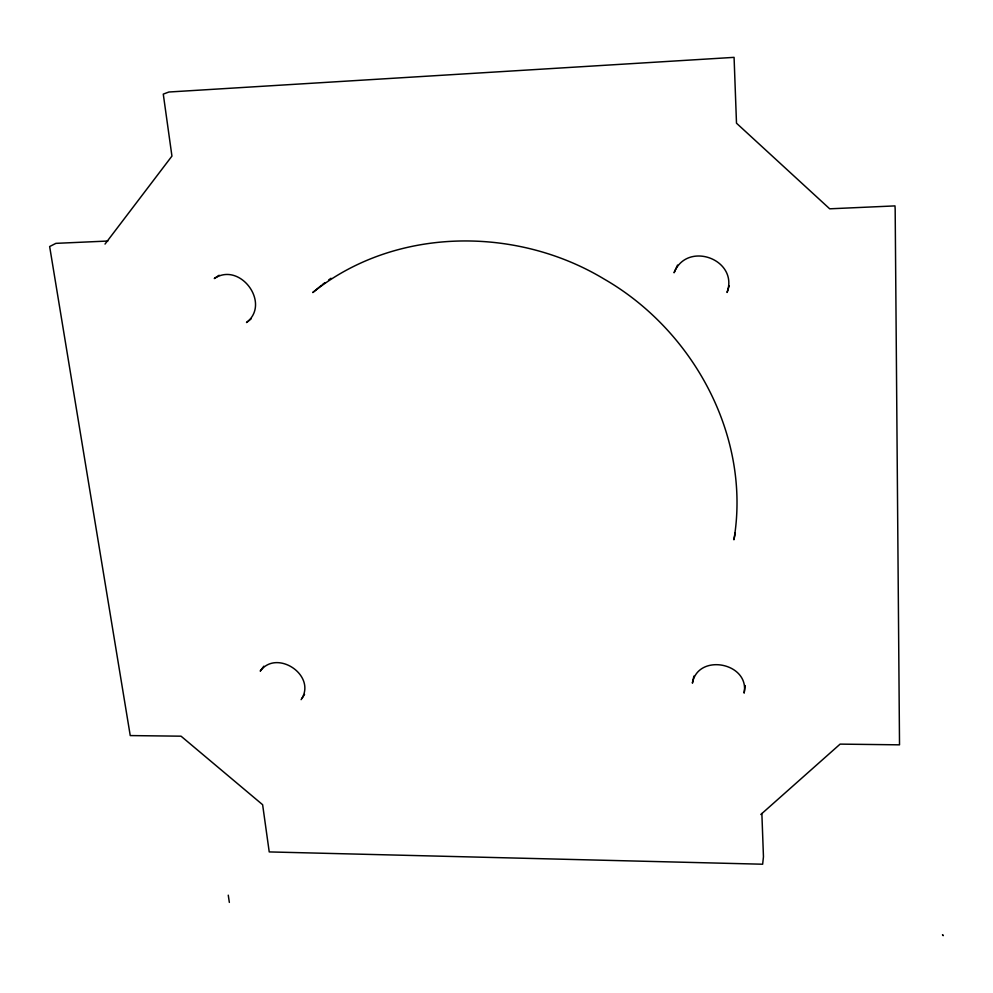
<?xml version="1.0" encoding="UTF-8"?>
<svg xmlns="http://www.w3.org/2000/svg" width="993" height="993" viewBox="0 0 993 993"><rect width="100%" height="100%" fill="white"/><g stroke="black" fill="none" stroke-linecap="round" stroke-linejoin="round"><path stroke-width="1.49" d="M745.222 685.555L744.105 693.102C749.963 662.79 697.98 652.6 692.406 683.147L693.896 676.096M735.279 532.856L733.914 539.795C751.341 436.61 693.412 330.396 604.178 279.083C515.864 225.721 394.457 226.714 312.758 292.55L321.558 285.264M729.172 285.761L727.062 292.488C739.003 259.347 686.908 240.331 674.073 272.777L677.536 265.057M302.033 698.24C315.687 674.483 276.352 648.963 260.228 671.131L263.828 666.191M301.102 699.655L304.541 694.417M105.022 244.079L171.938 156.1L163.274 94.112L168.884 92.014L734.075 57.358L736.496 123.206L829.701 208.815L894.978 205.899L895.165 209.064L899.521 744.837L840.115 744.117L760.812 814.508M251.092 318.914L246.5 322.539C271.263 303.436 239.958 261.209 214.289 278.549L219.143 275.235M322.663 284.346L325.046 282.608M328.621 280.001L330.992 278.263M107.84 241.038L55.906 243.359L49.65 246.537L130.244 735.577L181.049 736.185L262.624 804.715L269.227 851.92L762.649 864.22L763.456 856.748L761.867 813.49M228.266 895.165L229.346 902.414M942.531 934.934L943.325 935.642L942.556 934.909"/></g></svg>
